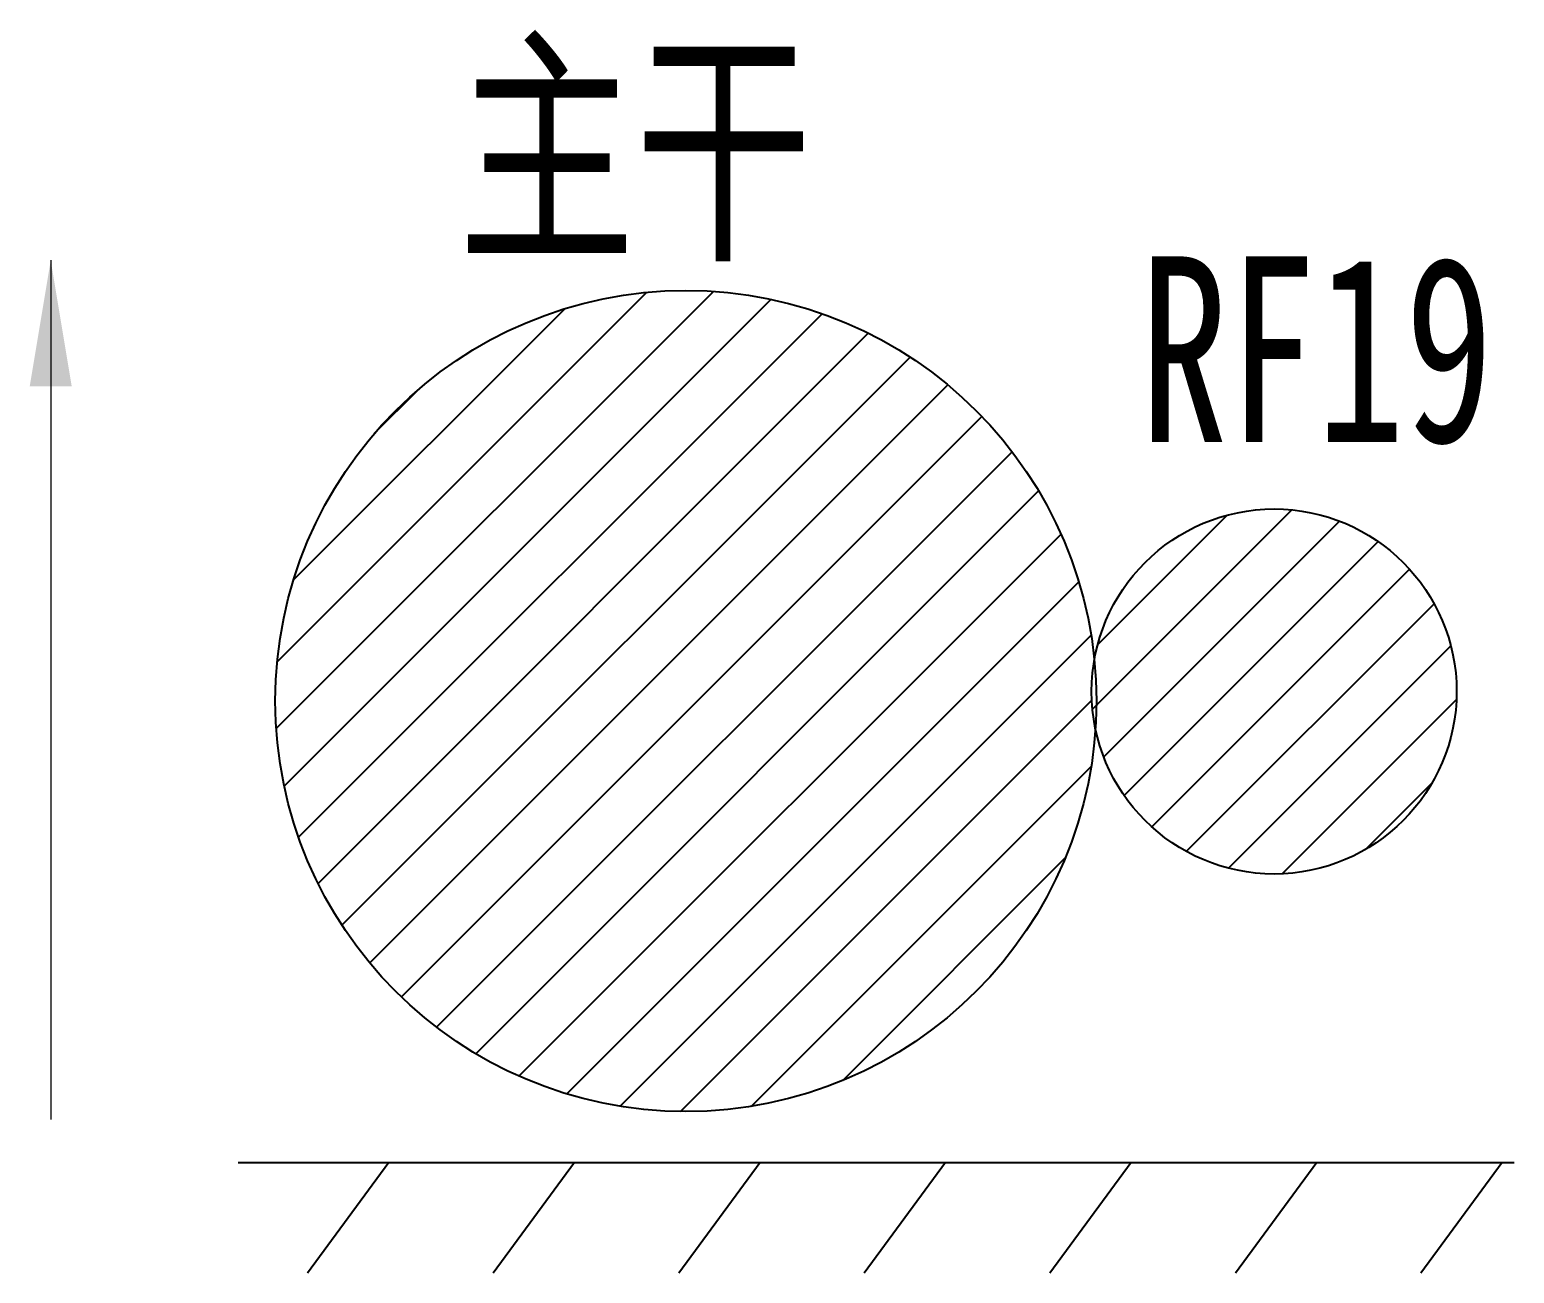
# Model space of a CAD drawing. Header units: inches. Extents: x 47316 to 59086, y 3141 to 11743.
# Drawn here: x 51381.06 to 51421.07, y 7029.49 to 7063 of the extents above; entities that cross this region are included whole.
import ezdxf

# ---------------------------------------------------------------- set-up
doc = ezdxf.new("R2010")
doc.units = ezdxf.units.IN
doc.header["$MEASUREMENT"] = 0
doc.layers.add('_BLACK_HOLE', color=7, linetype='Continuous')
doc.layers.add('Beschreibung', color=7, linetype='Continuous', lineweight=25)
doc.styles.add('MtX_SimSun', font='')
doc.styles.get('MtX_SimSun').set_extended_font_data('SimSun')

msp = doc.modelspace()

# ---------------------------------------------------------------- linework, layer by layer
at = {"layer": '_BLACK_HOLE', "lineweight": -2}
for p, q in [((51387.707, 7044.167), (51399.486, 7055.946)), ((51387.733, 7045.961), (51397.692, 7055.92)), ((51387.923, 7042.615), (51401.038, 7055.73)), ((51388.175, 7048.17), (51395.483, 7055.479)), ((51388.31, 7041.235), (51402.419, 7055.343)), ((51388.835, 7039.992), (51403.662, 7054.818)), ((51389.478, 7038.867), (51404.787, 7054.176)), ((51390.227, 7037.849), (51405.805, 7053.426)), ((51390.359, 7052.122), (51391.531, 7053.295)), ((51391.079, 7036.932), (51406.721, 7052.575)), ((51392.03, 7036.116), (51407.537, 7051.623)), ((51393.085, 7035.403), (51408.251, 7050.569)), ((51409.702, 7044.688), (51415.074, 7050.059)), ((51409.841, 7046.418), (51413.343, 7049.92)), ((51410.006, 7043.401), (51416.361, 7049.755)), ((51394.249, 7034.799), (51408.854, 7049.404)), ((51410.556, 7042.36), (51417.401, 7049.205)), ((51411.301, 7041.514), (51418.247, 7048.46)), ((51395.537, 7034.32), (51409.333, 7048.116)), ((51412.231, 7040.853), (51418.909, 7047.53)), ((51396.973, 7033.987), (51409.666, 7046.68)), ((51413.371, 7040.401), (51419.36, 7046.391)), ((51398.599, 7033.845), (51409.684, 7044.931)), ((51414.815, 7040.255), (51419.511, 7044.95)), ((51400.506, 7033.985), (51409.668, 7043.147)), ((51417.056, 7040.905), (51418.856, 7042.705)), ((51402.972, 7034.684), (51408.97, 7040.681)), ((51386.679, 7032.475), (51421.069, 7032.475)), ((51390.746, 7032.475), (51388.553, 7029.486)), ((51395.746, 7032.475), (51393.553, 7029.486)), ((51400.746, 7032.475), (51398.553, 7029.486)), ((51405.746, 7032.475), (51403.553, 7029.486)), ((51410.746, 7032.475), (51408.553, 7029.486)), ((51415.746, 7032.475), (51413.553, 7029.486)), ((51420.746, 7032.475), (51418.553, 7029.486))]:
    msp.add_line(p, q, dxfattribs=at)
for centre, radius in [((51398.746, 7044.908), 11.063), ((51414.597, 7045.164), 4.918)]:
    msp.add_circle(centre, radius, dxfattribs=at)
at = {"layer": 'Beschreibung', "color": 0, "lineweight": 0}
msp.add_line((51381.631, 7056.784), (51381.631, 7033.628), dxfattribs=at)
msp.add_solid([(51381.064, 7053.383), (51382.198, 7053.383), (51381.631, 7056.784)], dxfattribs=at)

# ---------------------------------------------------------------- texts
at = {"layer": '_BLACK_HOLE', "lineweight": -2, "style": 'MtX_SimSun', "width": 0.7}
for s, p in [('主干', (51392.605, 7057.295)), ('RF19', (51410.976, 7051.889))]:
    msp.add_text(s, height=5, dxfattribs=at).set_placement(p)

doc.saveas('drawing.dxf')
